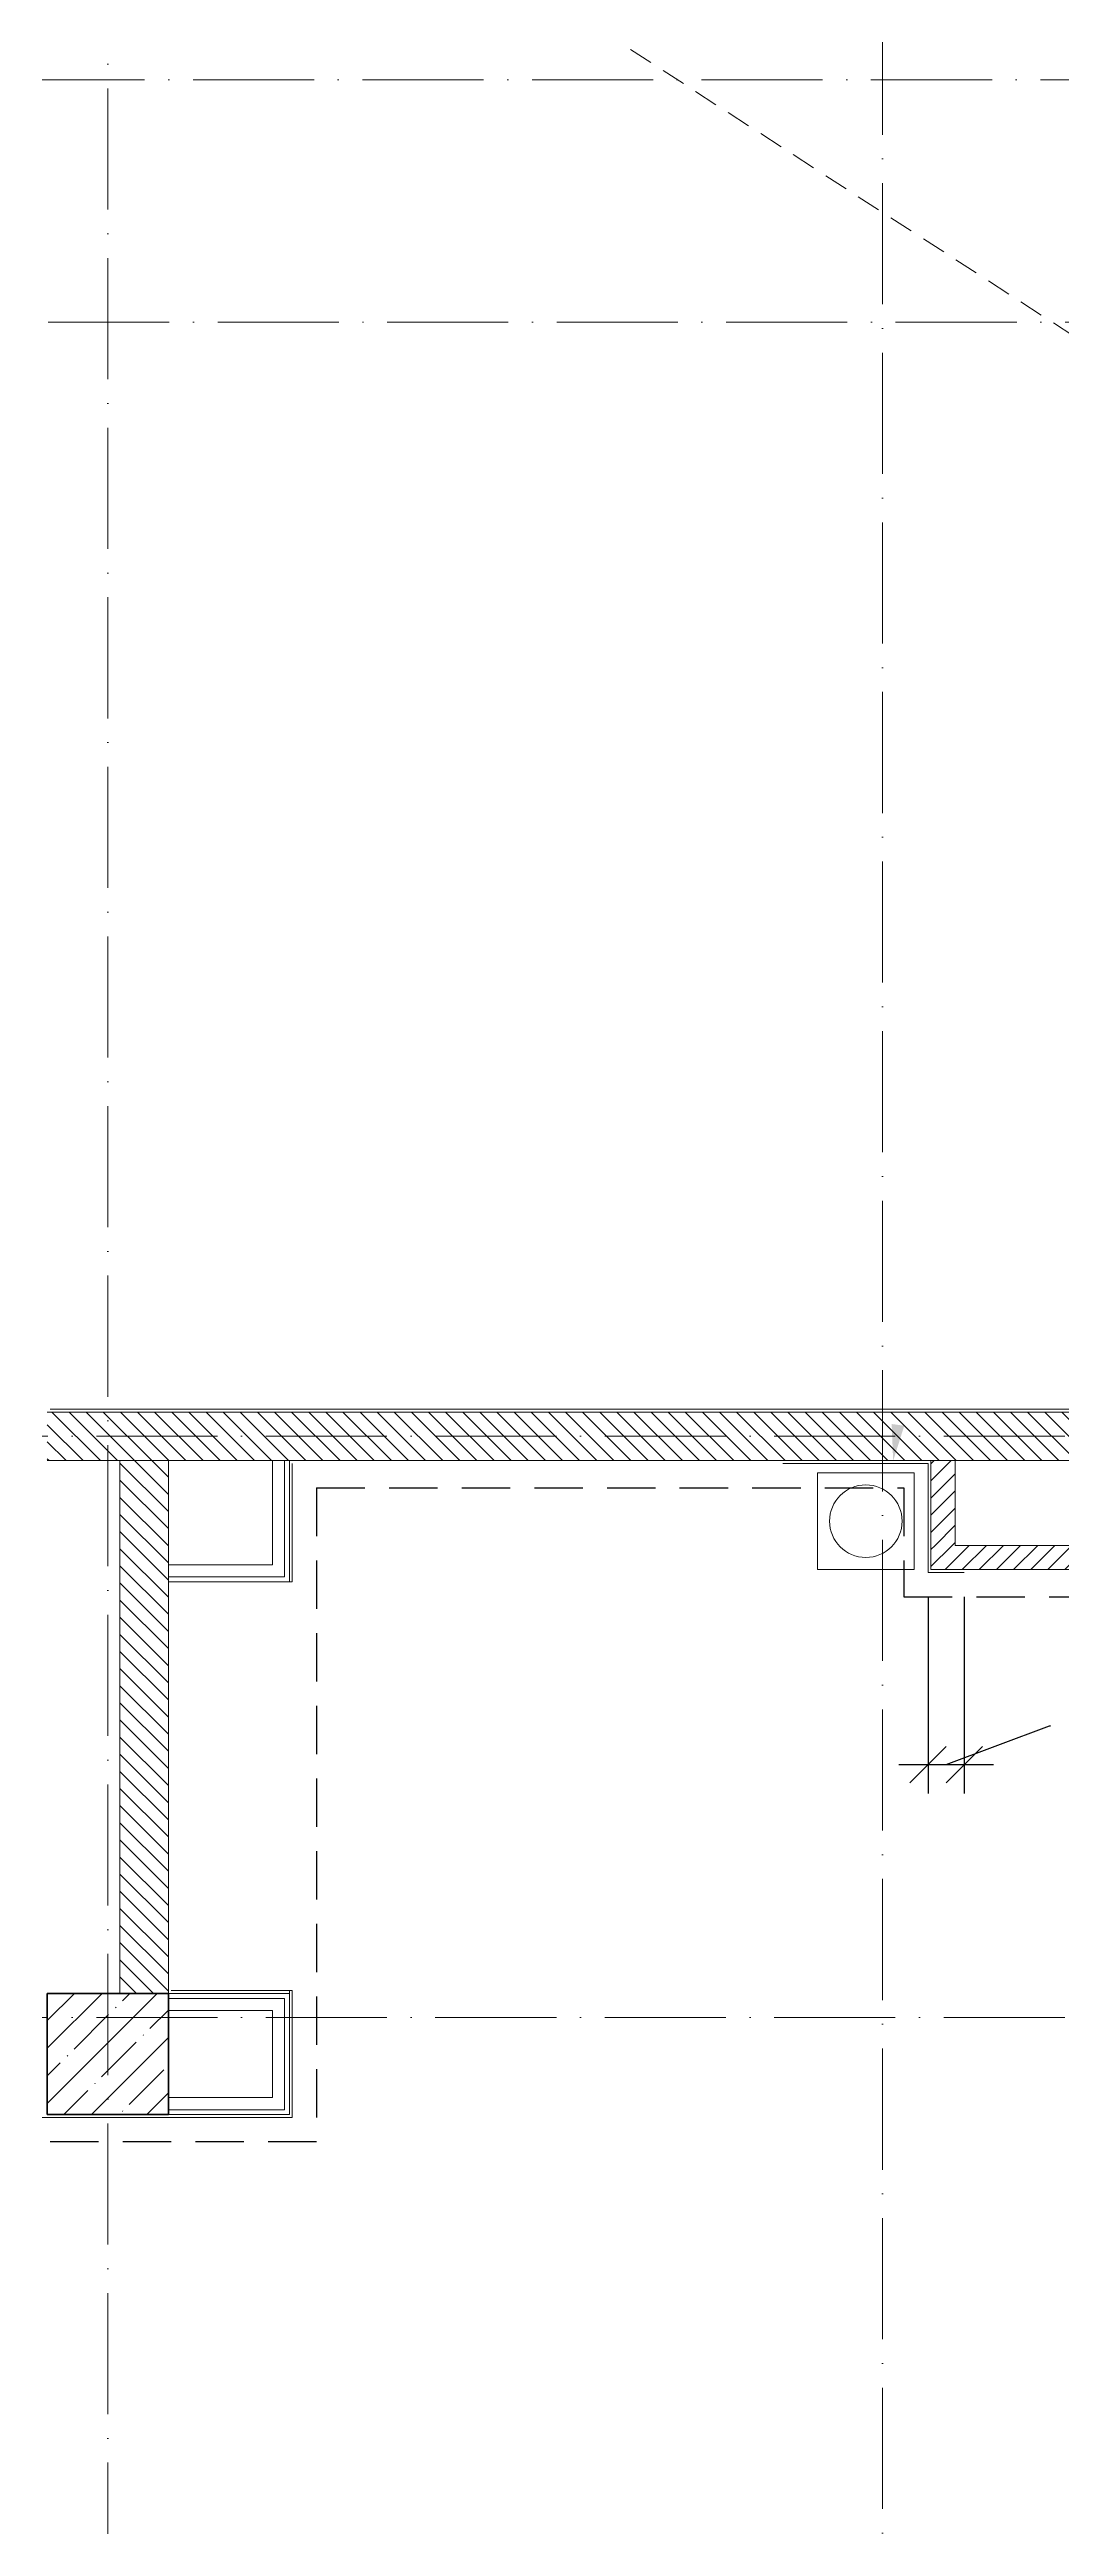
# Model space of a CAD drawing. Header units: millimetres. Extents: x -213536 to 1564669, y -45299 to 942238.
# Drawn here: x 494775 to 498955, y 512202 to 522427 of the extents above; entities that cross this region are included whole.
import ezdxf

# ---------------------------------------------------------------- set-up
doc = ezdxf.new("R2010")
doc.units = ezdxf.units.MM
for name, pattern in [('200_ШТРИХ_ш1п0_6_', [160, 100, -60]), ('50_200_ШТРИХ_1Т_ш5_п1_п1_', [700, 500, -100, 0, -100]), ('Штриховая _2 мм - 1 мм_', [300, 200, -100])]:
    doc.linetypes.add(name, pattern=pattern)
for name, color, linetype, lineweight in [('0-1', 7, 'Continuous', 5), ('0-2', 7, 'Continuous', 9), ('3) ЖБ 4м', 3, 'Continuous', 30), ('Линии-1', 7, '200_ШТРИХ_ш1п0_6_', 9), ('Линии_2_', 7, 'Continuous', 9), ('Несущие колонны', 7, 'Continuous', 9), ('Несущие колонны-1', 7, 'Continuous', 35), ('Общие ребра', 7, 'Continuous', 9), ('Оси-2', 7, '50_200_ШТРИХ_1Т_ш5_п1_п1_', 9), ('Размеры', 7, 'Continuous', 15), ('Стены', 7, 'Continuous', 9), ('Стены-1', 7, 'Continuous', 13), ('Текстовые примечания', 7, 'Continuous', 9), ('Штриховка разреза-1', 7, 'Continuous', 9)]:
    doc.layers.add(name, color=color, linetype=linetype, lineweight=lineweight)
doc.layers.add('СТ-1_1', color=7, linetype='Штриховая _2 мм - 1 мм_', lineweight=90, true_color=0x888888)
doc.layers.get('0-2').off()
doc.styles.add('ISOCPEUR_I_1', font='isocpeui.ttf', dxfattribs={"width": 0.85, "height": 2.5})
doc.dimstyles.new('ISO-2_5_0_9К_1', dxfattribs={"dimscale": 304.8, "dimtxt": 248.995294, "dimasz": 0.492126, "dimexe": 0.393701, "dimexo": 0.328084, "dimgap": 0, "dimtad": 1, "dimdec": 0, "dimzin": 0, "dimdsep": 46, "dimtxsty": 'ISOCPEUR_I_1', "dimblk1": 'OBLIQUE', "dimblk2": 'OBLIQUE', "dimsah": 1, "dimcen": 0.09, "dimdle": 0.393701, "dimazin": 0, "dimtfac": 1, "dimtdec": 4, "dimtix": 1, "dimtmove": 1, "dimatfit": 3, "dimfxl": 1, "dimtvp": 1, "dimtolj": 1, "dimtzin": 0, "dimarcsym": 2})
pattern_1 = [(45, (0, 0), (-35.35534, 35.35534), [])]
pattern_2 = [(135, (0, 0), (-35.35534, -35.35534), [])]

# ---------------------------------------------------------------- blocks, each defined once
blk = doc.blocks.new('_Oblique')
at = {"color": 0, "linetype": 'ByBlock', "lineweight": -2}
blk.add_line((-0.5, -0.5), (0.5, 0.5), dxfattribs=at)
blk = doc.blocks.new('*D3973')
at = {"layer": 'Defpoints', "color": 0, "lineweight": 30, "transparency": 16777216}
for p in [(498404, 516140), (498554, 516140), (498554, 515347)]:
    blk.add_point(p, dxfattribs=at)
at = {"layer": 'Размеры', "color": 0, "lineweight": -2, "transparency": 16777216}
for p, q in [((498404, 516040), (498404, 515227)), ((498554, 516040), (498554, 515227)), ((498479, 515347), (498906, 515507)), ((498906, 515507), (498910, 515507)), ((498284, 515347), (498674, 515347))]:
    blk.add_line(p, q, dxfattribs=at)
at = {"layer": 'Размеры', "color": 0, "lineweight": -2, "transparency": 16777216, "xscale": 150, "yscale": 150, "zscale": 150, "rotation": 180}
blk.add_blockref('_Oblique', (498404, 515347), dxfattribs=at)
at = {"layer": 'Размеры', "color": 0, "lineweight": -2, "transparency": 16777216, "xscale": 150, "yscale": 150, "zscale": 150}
blk.add_blockref('_Oblique', (498554, 515347), dxfattribs=at)
at = {"layer": 'Размеры', "color": 0, "transparency": 16777216, "insert": (498906, 515511), "char_height": 2.5, "width": 511.4, "attachment_point": 1, "line_spacing_factor": 1.149209, "style": 'ISOCPEUR_I_1'}
blk.add_mtext('\\A1;150', dxfattribs=at)
blk = doc.blocks.new('BSC_Колонна _Прямоугольная - 500х500-V80-АИ2_03_План отделки стен 3-го этажа _Часть 1_')
at = {"layer": 'Несущие колонны'}
h = blk.add_hatch(dxfattribs=at)
h.set_pattern_fill('FP_77', color=256, style=0, pattern_type=2)
h.set_pattern_definition([(45, (-65850, -69250), (-114.04925, 114.04925), []), (45, (-65735.95, -69250), (-114.04925, 114.04925), [201.613, -40.323, 3.353, -36.97])])
h.paths.add_polyline_path([(-250, -250), (250, -250), (250, 250), (-250, 250)], flags=0)
at = {"layer": 'Несущие колонны-1'}
for p, q in [((250, 250), (-250, 250)), ((-250, 250), (-250, -250)), ((250, -250), (250, 250)), ((-250, -250), (250, -250))]:
    blk.add_line(p, q, dxfattribs=at)
blk = doc.blocks.new('0125-Р-ОО-Ш2-АР-о_23_10_2024_rvt-1-АИ2_03_План отделки стен 3-го этажа _Часть 1_')
at = {"layer": 'Штриховка разреза-1'}
h = blk.add_hatch(dxfattribs=at)
h.set_pattern_fill('FP_1', color=256, style=0, pattern_type=2)
h.set_pattern_definition(pattern_2)
h.paths.add_polyline_path([(71050, 71700), (71050, 71900), (65600, 71900), (65600, 71700), (70954, 71700)], flags=0)
h = blk.add_hatch(dxfattribs=at)
h.set_pattern_fill('FP_1', color=256, style=0, pattern_type=2)
h.set_pattern_definition(pattern_2)
h.paths.add_polyline_path([(66100, 69500), (66100, 71700), (65900, 71700), (65900, 69500)], flags=0)
h = blk.add_hatch(dxfattribs=at)
h.set_pattern_fill('FP_38', color=256, style=0, pattern_type=2)
h.set_pattern_definition(pattern_1)
h.paths.add_polyline_path([(69350, 71350), (69350, 71700), (69250, 71700), (69250, 71350)], flags=0)
h = blk.add_hatch(dxfattribs=at)
h.set_pattern_fill('FP_38', color=256, style=0, pattern_type=2)
h.set_pattern_definition(pattern_1)
h.paths.add_polyline_path([(69388, 71250), (70180, 71251), (70180, 71350), (69250, 71350), (69250, 71250)], flags=0)
h.paths.add_polyline_path([(70750, 71250), (70750, 71350), (70730, 71350), (70730, 71347), (70683, 71347), (70683, 71253), (70730, 71253), (70730, 71250)], flags=0)
at = {"layer": 'Линии-1'}
blk.add_line((53362, 86992), (76250, 72200), dxfattribs=at)
at = {"layer": 'Линии_2_'}
for p, q in [((68781, 71650), (69181, 71650)), ((68781, 71650), (68781, 71250)), ((69181, 71650), (69181, 71250)), ((69181, 71250), (68781, 71250))]:
    blk.add_line(p, q, dxfattribs=at)
blk.add_circle((68981, 71450), 150, dxfattribs=at)
at = {"layer": 'Общие ребра'}
for p, q in [((66580, 71700), (66580, 71220)), ((66100, 71220), (66530, 71220)), ((66580, 71220), (66530, 71220)), ((66530, 69480), (66100, 69480)), ((66530, 69480), (66580, 69480)), ((66580, 69480), (66580, 69070)), ((66580, 69070), (66580, 69020)), ((66580, 69020), (66100, 69020))]:
    blk.add_line(p, q, dxfattribs=at)
at = {"layer": 'Стены-1'}
for p, q in [((71050, 71900), (65600, 71900)), ((65600, 71700), (68638, 71700)), ((66100, 71700), (65900, 71700)), ((65900, 71700), (65900, 69500)), ((66100, 69500), (66100, 71700)), ((66600, 71700), (66530, 71700)), ((66530, 71700), (66530, 71270)), ((66600, 71200), (66600, 71700)), ((69350, 71700), (69250, 71700)), ((69250, 71700), (71050, 71700)), ((69350, 71350), (69350, 71700)), ((70180, 71350), (69350, 71350)), ((66530, 71270), (66100, 71270)), ((66100, 71270), (66100, 71200)), ((66100, 71200), (66530, 71200)), ((66530, 71200), (66580, 71200)), ((66580, 71200), (66600, 71200)), ((69388, 71250), (70156, 71250)), ((66530, 69500), (66100, 69500)), ((66580, 69500), (66530, 69500)), ((66600, 69500), (66580, 69500)), ((66600, 69070), (66600, 69500)), ((66100, 69430), (66530, 69430)), ((66530, 69430), (66530, 69070)), ((66530, 69070), (66100, 69070)), ((66600, 69020), (66600, 69070)), ((66100, 69000), (66600, 69000)), ((66600, 69000), (66600, 69020))]:
    blk.add_line(p, q, dxfattribs=at)
at = {"layer": '0-2'}
blk.add_blockref('BSC_Колонна _Прямоугольная - 500х500-V80-АИ2_03_План отделки стен 3-го этажа _Часть 1_', (65850, 69250), dxfattribs=at)
blk = doc.blocks.new('3этВверх')
at = {"layer": 'Текстовые примечания'}
blk.add_hatch(color=256, dxfattribs=at).paths.add_polyline_path([(498260, 516601), (498306, 516746), (498254, 516753)], flags=0)
at = {"layer": 'Общие ребра'}
for p, q in [((495766, 516102), (495778, 516102)), ((495766, 514402), (495766, 514414))]:
    blk.add_line(p, q, dxfattribs=at)
at = {"layer": 'СТ-1_1', "lineweight": 25}
for p, q in [((495878, 516490), (495878, 513790)), ((495878, 516490), (498304, 516490)), ((498304, 516490), (498304, 516040)), ((498304, 516040), (500128, 516040)), ((495878, 513790), (489828, 513790))]:
    blk.add_line(p, q, dxfattribs=at)
at = {"layer": 'Стены'}
for p, q in [((497804, 516602), (498416, 516602)), ((498404, 516590), (497804, 516590)), ((498404, 516140), (498404, 516590)), ((498416, 516602), (498416, 516152)), ((498554, 516140), (498404, 516140)), ((498416, 516152), (498554, 516152))]:
    blk.add_line(p, q, dxfattribs=at)
at = {"layer": 'Стены-1'}
for p, q in [((500204, 516814), (494778, 516814)), ((494778, 516802), (500216, 516802)), ((495766, 516602), (495766, 516102)), ((495778, 516602), (495766, 516602)), ((495778, 516102), (495778, 516590)), ((495266, 514414), (495266, 514402)), ((495266, 514402), (495766, 514402)), ((495778, 514414), (495278, 514414)), ((495766, 514402), (495766, 513902)), ((495778, 513890), (495778, 514414)), ((493496, 513890), (495778, 513890)), ((495766, 513902), (495266, 513902))]:
    blk.add_line(p, q, dxfattribs=at)
at = {"layer": '0-1'}
blk.add_blockref('0125-Р-ОО-Ш2-АР-о_23_10_2024_rvt-1-АИ2_03_План отделки стен 3-го этажа _Часть 1_', (429166, 444902), dxfattribs=at)
blk = doc.blocks.new('Ос 3 эт верх часть')
at = {"layer": 'Оси-2'}
for p, q in [((498216, 535177.6), (498216, 499613)), ((495016, 534868.3), (495016, 499613)), ((481366, 522302.4), (535374.3, 522302.4)), ((467466, 521302.4), (535374.3, 521302.4)), ((535374.3, 516702.4), (481366, 516702.4)), ((535374.3, 514302.4), (426847.2, 514302.4))]:
    blk.add_line(p, q, dxfattribs=at)
at = {"layer": 'Размеры'}
dim = blk.add_linear_dim(base=(498554, 515347.3), p1=(498404, 516140.4), p2=(498554, 516140.4), dimstyle='ISO-2_5_0_9К_1', override={"dimpost": '<>', "dimfxl": 150}, dxfattribs=at)
dim.commit()
dim.dimension.update_dxf_attribs({"geometry": '*D3973', "text_midpoint": (498906.5, 515507.2), "dimtype": 128})

msp = doc.modelspace()

# ---------------------------------------------------------------- block references
at = {"color": 5, "lineweight": 30}
msp.add_blockref('Ос 3 эт верх часть', (0, 0), dxfattribs=at)
at = {"layer": '3) ЖБ 4м'}
msp.add_blockref('3этВверх', (0, 0), dxfattribs=at)

doc.saveas('drawing.dxf')
